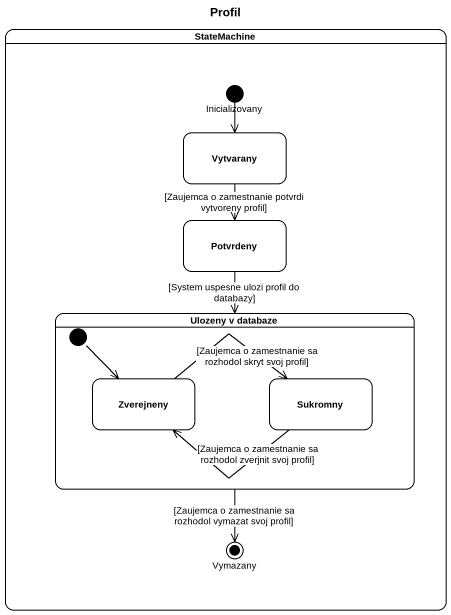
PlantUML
@startuml
title Profil
hide empty description
state StateMachine {
  state Inicializovany <<start>>
  state Vytvarany
  state Potvrdeny
  state "Ulozeny v databaze" as Ulozeny_v_databaze {
    state Zverejneny
    state Sukromny
    [*] --> Zverejneny
  }
  state Vymazany <<end>>
}
Inicializovany --> Vytvarany
Vytvarany --> Potvrdeny : [Zaujemca o zamestnanie potvrdi vytvoreny profil]
Potvrdeny --> Ulozeny_v_databaze : [System uspesne ulozi profil do databazy]
Ulozeny_v_databaze --> Vymazany : [Zaujemca o zamestnanie sa rozhodol vymazat svoj profil]
Zverejneny -right-> Sukromny : [Zaujemca o zamestnanie sa rozhodol skryt svoj profil]
Sukromny -left-> Zverejneny : [Zaujemca o zamestnanie sa rozhodol zverjnit svoj profil]
@enduml
